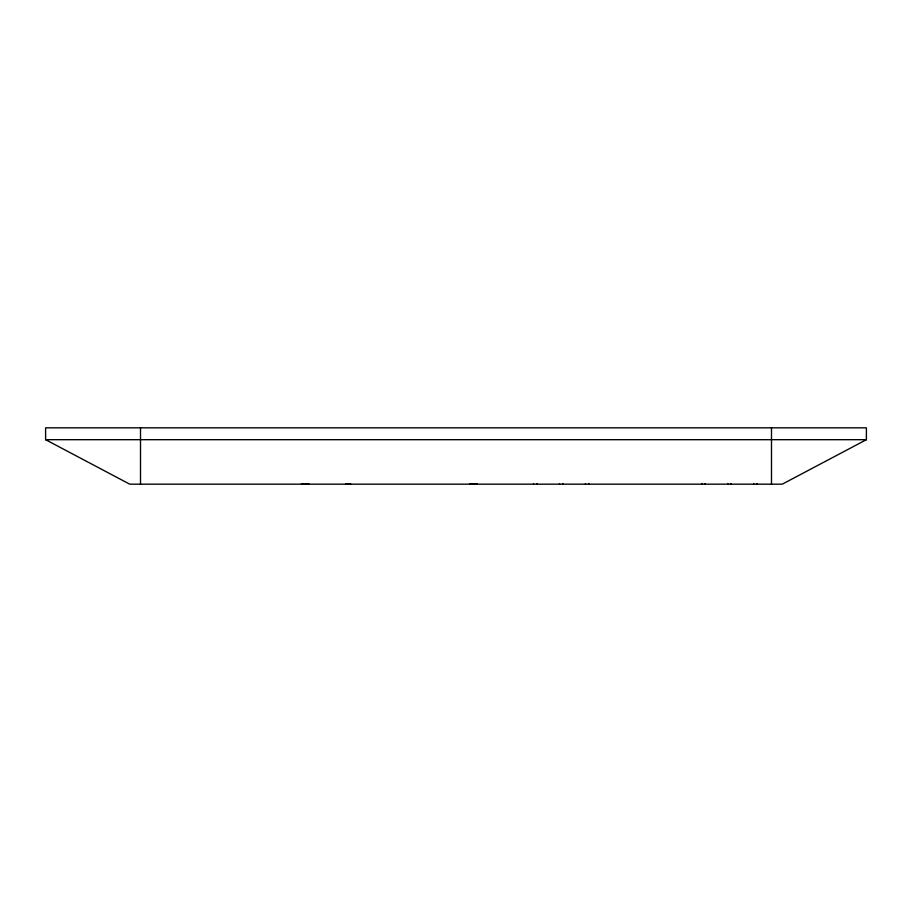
<?xml version="1.0" encoding="UTF-8"?>
<svg xmlns="http://www.w3.org/2000/svg" width="912" height="912" viewBox="0 0 912 912"><rect width="100%" height="100%" fill="white"/><g stroke="black" fill="none" stroke-linecap="round" stroke-linejoin="round"><path stroke-width="1.37" d="M866.4 439.687L782.268 484.169L129.732 484.169L45.6 439.687L45.6 427.831L866.4 427.831L866.4 439.687L45.6 439.687M470.467 483.953L477.033 484.169L470.033 483.919A96.41 96.41 0 0 0 477.033 484.169A87.142 87.142 0 0 1 469.703 483.85M345.944 483.907L350.835 484.169M771.495 427.831L771.495 484.169M757.04 483.554L757.04 484.169M753.757 483.554L753.757 484.169M731.071 483.554L731.071 484.169M727.799 483.554L727.799 484.169M705.101 483.554L705.101 484.169M701.83 483.554L701.83 484.169M588.776 483.554L588.776 484.169M585.493 483.554L585.493 484.169M562.807 483.554L562.807 484.169M559.523 483.554L559.523 484.169M536.837 483.554L536.837 484.169M533.566 483.554L533.566 484.169M308.769 483.634L308.769 484.169A87.142 87.142 0 0 1 301.439 483.85M140.505 427.831L140.505 484.169"/></g></svg>
